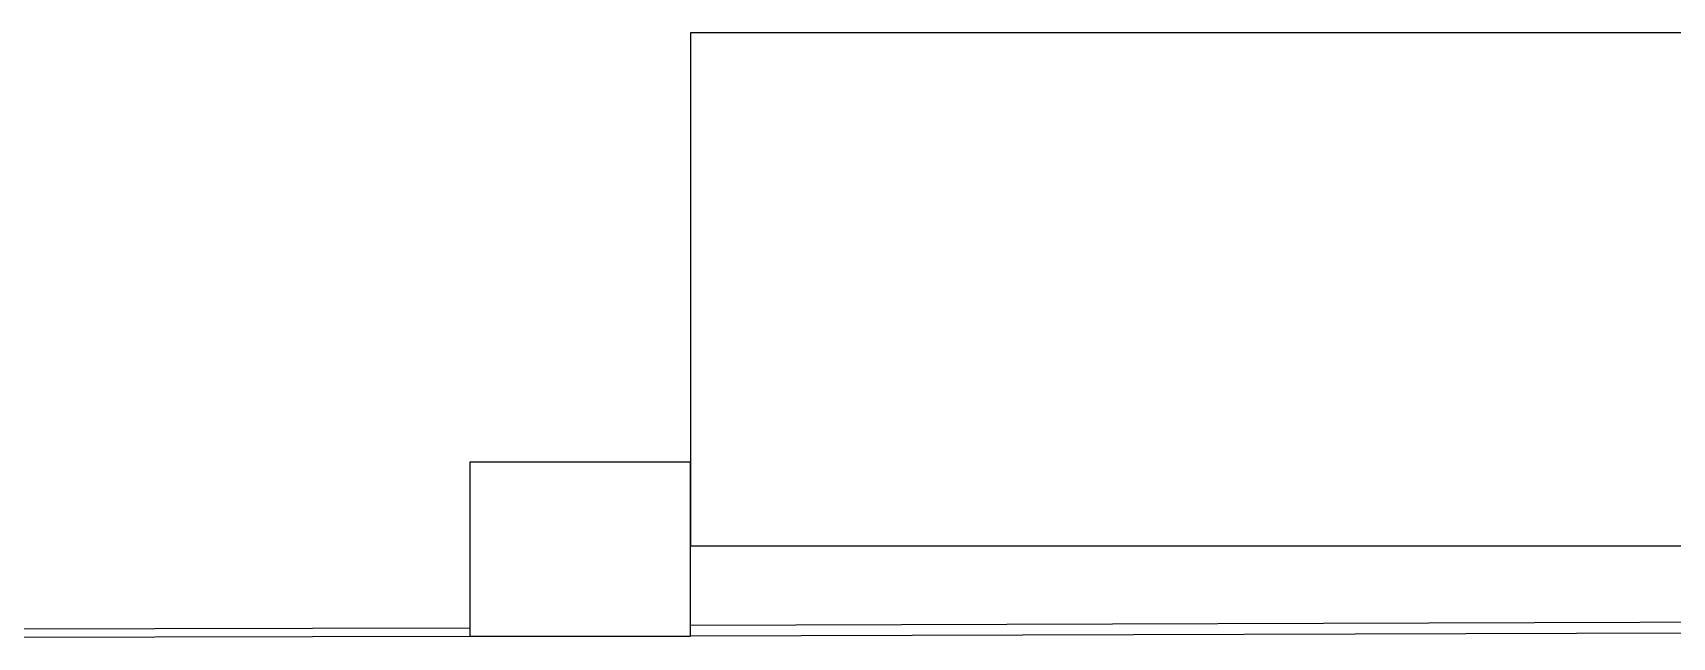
# Model space of a CAD drawing. Header units: centimetres. Extents: x 30244 to 591333, y -111940 to 104227.
# Drawn here: x 369232 to 372204, y 2209 to 3305 of the extents above; entities that cross this region are included whole.
import ezdxf

# ---------------------------------------------------------------- set-up
doc = ezdxf.new("R2010")
doc.units = ezdxf.units.CM
doc.header["$LTSCALE"] = 4
for name, color, linetype in [('0.2', 2, 'Continuous'), ('0.4', 4, 'Continuous'), ('0.6', 6, 'Continuous')]:
    doc.layers.add(name, color=color, linetype=linetype)

msp = doc.modelspace()

# ---------------------------------------------------------------- linework, layer by layer
at = {"layer": '0.2'}
for points in [[(370424.56, 2375.348), (372344.569, 2375.348), (372344.569, 3305.348), (370424.56, 3305.348)], [(370024.56, 2211.474), (370424.56, 2211.474), (370424.56, 2526.474), (370024.56, 2526.474)]]:
    msp.add_lwpolyline(points, close=True, dxfattribs=at)
at = {"layer": '0.4'}
for points in [[(374440.271, 2243.546), (370424.56, 2230.782)], [(374440.271, 2223.546), (370424.56, 2211.474)]]:
    msp.add_lwpolyline(points, dxfattribs=at)
at = {"layer": '0.6'}
for p, q in [((369003.33, 2209.347), (370024.56, 2211.474)), ((369018.345, 2224.378), (370024.528, 2226.474))]:
    msp.add_line(p, q, dxfattribs=at)

doc.saveas('drawing.dxf')
